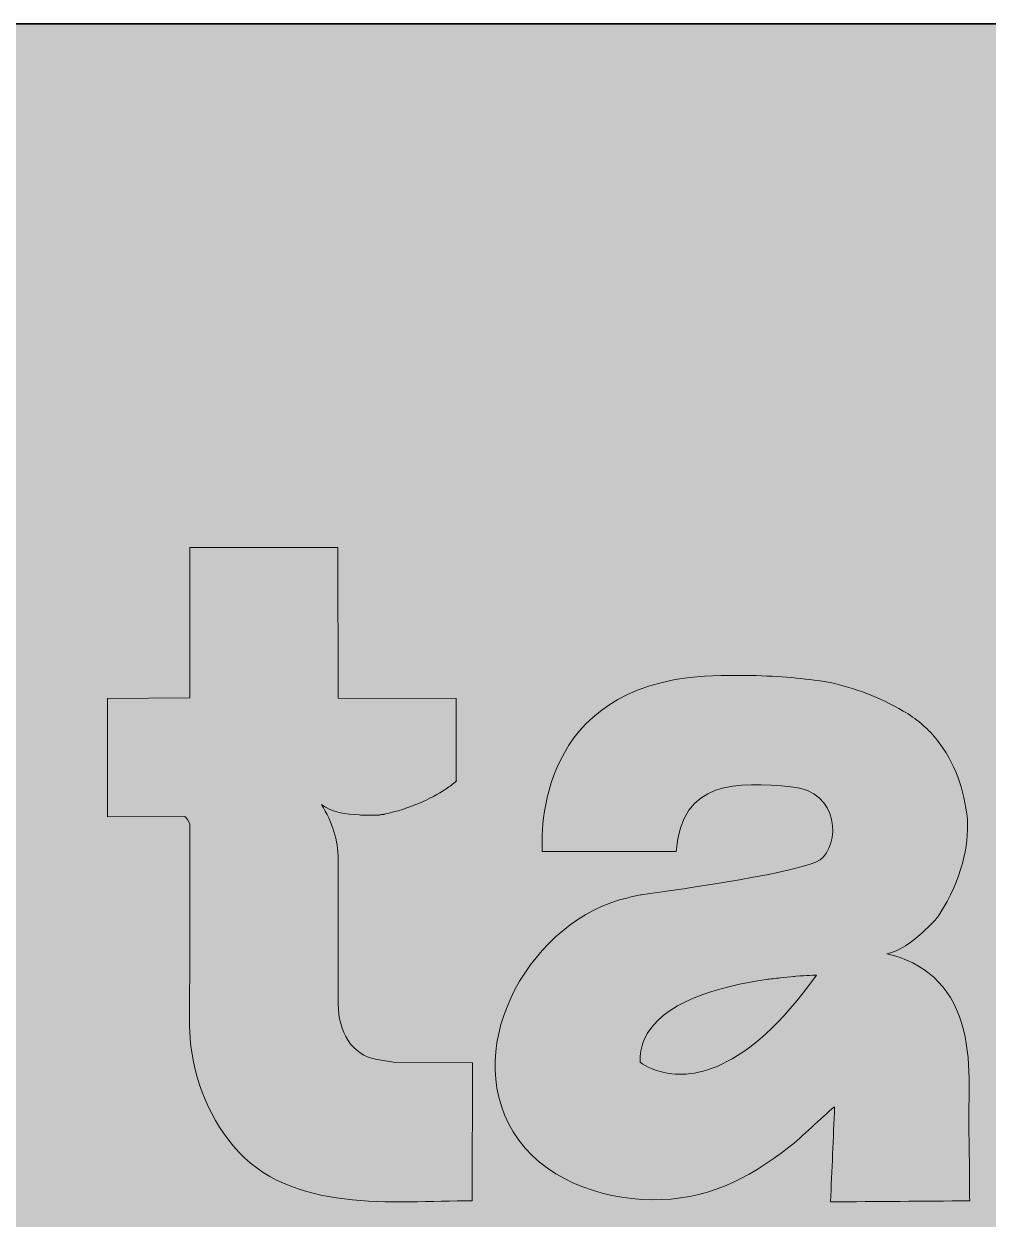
# Model space of a CAD drawing. Header units: centimetres. Extents: x -8 to 123, y -18 to 6.
# Drawn here: x 66.854 to 70.783, y -7.917 to -3.045 of the extents above; entities that cross this region are included whole.
import ezdxf

# ---------------------------------------------------------------- set-up
doc = ezdxf.new("R2010")
doc.units = ezdxf.units.CM
doc.header["$MEASUREMENT"] = 0
doc.layers.add('Layer 1', color=7, linetype='Continuous', lineweight=0)

msp = doc.modelspace()

# ---------------------------------------------------------------- hatches: boundary and pattern name
at = {"layer": 'Layer 1', "true_color": 0xf8f8f8, "transparency": 33554687}
h = msp.add_hatch(color=7, dxfattribs=at)
h.dxf.hatch_style = 2
h.paths.add_polyline_path([(75.8993, -10.384), (62.9248, -10.384), (62.9248, -3.0446), (75.8993, -3.0446)])
h = msp.add_hatch(color=7, dxfattribs=at)
h.dxf.hatch_style = 2
edge = h.paths.add_edge_path()
edge.add_spline(control_points=[(68.2929, -7.2665), (68.188, -7.2499), (68.135, -7.1514), (68.1343, -7.0409), (68.1343, -7.0409), (68.1343, -6.4491), (68.1343, -6.4491), (68.1343, -6.3739), (68.1111, -6.2994), (68.066, -6.2275), (68.1091, -6.2594), (68.1655, -6.2661), (68.2199, -6.2694), (68.2265, -6.2701), (68.2351, -6.2707), (68.2431, -6.2701), (68.2524, -6.2707), (68.2604, -6.2707), (68.2683, -6.2707), (68.2796, -6.2714), (68.2895, -6.2707), (68.2975, -6.2701), (68.3002, -6.2701), (68.3021, -6.2701), (68.3041, -6.2694), (68.3088, -6.2687), (68.3134, -6.2681), (68.3181, -6.2674), (68.3194, -6.2674), (68.3207, -6.2674), (68.322, -6.2667), (68.4269, -6.2434), (68.5091, -6.2068), (68.5742, -6.1629), (68.5887, -6.1529), (68.6027, -6.1429), (68.6153, -6.1323), (68.6159, -6.1316), (68.6159, -6.1316), (68.6166, -6.131), (68.6166, -6.131), (68.6153, -6.131), (68.6153, -6.131), (68.6153, -6.131), (68.6153, -5.7948), (68.6153, -5.7948), (68.6153, -5.7948), (68.1343, -5.7935), (68.1343, -5.7935), (68.1343, -5.7935), (68.133, -5.1791), (68.133, -5.1791), (68.133, -5.1791), (67.5299, -5.1791), (67.5299, -5.1791), (67.5299, -5.1791), (67.5293, -5.7928), (67.5293, -5.7928), (67.5293, -5.7928), (67.1936, -5.7955), (67.1936, -5.7955), (67.1936, -5.7955), (67.1942, -6.2767), (67.1942, -6.2767), (67.1942, -6.2767), (67.5094, -6.2761), (67.5094, -6.2761), (67.5173, -6.2814), (67.5253, -6.2934), (67.5299, -6.3067), (67.5299, -6.4994), (67.5299, -6.6921), (67.5299, -6.8848), (67.5299, -6.973), (67.5256, -7.0625), (67.5293, -7.1505), (67.5363, -7.3187), (67.5987, -7.4898), (67.7071, -7.6193), (67.9393, -7.8969), (68.3572, -7.8429), (68.6803, -7.8429), (68.6803, -7.8429), (68.6816, -7.2798), (68.6816, -7.2798), (68.6816, -7.2798), (68.3678, -7.2785), (68.3678, -7.2785), (68.3678, -7.2785), (68.2929, -7.2665), (68.2929, -7.2665)], knot_values=[0, 0, 0, 0, 1, 1, 1, 2, 2, 2, 3, 3, 3, 4, 4, 4, 5, 5, 5, 6, 6, 6, 7, 7, 7, 8, 8, 8, 9, 9, 9, 10, 10, 10, 11, 11, 11, 12, 12, 12, 13, 13, 13, 14, 14, 14, 15, 15, 15, 16, 16, 16, 17, 17, 17, 18, 18, 18, 19, 19, 19, 20, 20, 20, 21, 21, 21, 22, 22, 22, 23, 23, 23, 24, 24, 24, 25, 25, 25, 26, 26, 26, 27, 27, 27, 28, 28, 28, 29, 29, 29, 30, 30, 30, 30], degree=3, periodic=0)
h = msp.add_hatch(color=7, dxfattribs=at)
h.dxf.hatch_style = 2
edge = h.paths.add_edge_path()
edge.add_spline(control_points=[(69.4459, -7.3158), (69.3935, -7.3011), (69.3643, -7.2778), (69.3643, -7.2778), (69.3636, -7.2452), (69.3689, -7.2159), (69.3795, -7.1893), (69.4439, -7.0315), (69.6947, -6.967), (69.8784, -6.9404), (69.8963, -6.9384), (69.9156, -6.9364), (69.9362, -6.9337), (69.9554, -6.931), (69.9733, -6.929), (69.9892, -6.9284), (69.9925, -6.9277), (69.9959, -6.9277), (69.9998, -6.927), (70.0224, -6.9257), (70.041, -6.9244), (70.0549, -6.9237), (70.0728, -6.9224), (70.0834, -6.9224), (70.0834, -6.9224), (69.7909, -7.3344), (69.5607, -7.3477), (69.4459, -7.3158)], knot_values=[0, 0, 0, 0, 1, 1, 1, 2, 2, 2, 3, 3, 3, 4, 4, 4, 5, 5, 5, 6, 6, 6, 7, 7, 7, 8, 8, 8, 9, 9, 9, 9], degree=3, periodic=0)
edge = h.paths.add_edge_path()
edge.add_spline(control_points=[(70.7077, -7.8429), (70.7064, -7.7524), (70.707, -7.6652), (70.7044, -7.5734), (70.7004, -7.4203), (70.7203, -7.2678), (70.6745, -7.1168), (70.6288, -6.9657), (70.5226, -6.8698), (70.3694, -6.8352), (70.4224, -6.8272), (70.4715, -6.7873), (70.5127, -6.7513), (70.518, -6.7467), (70.5239, -6.7413), (70.5293, -6.7353), (70.5366, -6.7287), (70.5425, -6.7234), (70.5478, -6.718), (70.5564, -6.71), (70.5624, -6.7027), (70.5677, -6.6967), (70.5697, -6.6947), (70.571, -6.6934), (70.5724, -6.6914), (70.575, -6.6874), (70.5777, -6.6841), (70.581, -6.6801), (70.5817, -6.6788), (70.5823, -6.6781), (70.583, -6.6768), (70.6772, -6.529), (70.7037, -6.3972), (70.6984, -6.2874), (70.6852, -6.1662), (70.6473, -6.0537), (70.5744, -5.9639), (70.573, -5.9619), (70.5717, -5.9606), (70.5697, -5.9579), (70.5339, -5.9146), (70.4901, -5.8767), (70.437, -5.8461), (70.3415, -5.7902), (70.242, -5.7522), (70.1392, -5.7296), (70.0556, -5.7156), (69.9561, -5.705), (69.8373, -5.7016), (69.7922, -5.701), (69.7444, -5.7003), (69.6933, -5.701), (68.9702, -5.7104), (68.9596, -6.2918), (68.9659, -6.419), (68.9659, -6.419), (69.5122, -6.419), (69.5122, -6.419), (69.5316, -6.1244), (69.764, -6.1354), (69.9793, -6.1543), (70.1826, -6.172), (70.1783, -6.3945), (70.098, -6.4525), (70.0304, -6.501), (69.5308, -6.5729), (69.3703, -6.5949), (69.3689, -6.5949), (69.3676, -6.5949), (69.3663, -6.5956), (69.3497, -6.5996), (69.3324, -6.6029), (69.3159, -6.6069), (68.9304, -6.6934), (68.6279, -7.2006), (68.8475, -7.5614), (68.9642, -7.7524), (69.1978, -7.835), (69.412, -7.8383), (69.6303, -7.8416), (69.7975, -7.7577), (69.9713, -7.624), (70.0244, -7.5834), (70.1007, -7.5048), (70.1571, -7.4589), (70.1524, -7.5867), (70.1458, -7.7178), (70.1405, -7.8469), (70.3296, -7.8456), (70.5186, -7.8443), (70.7077, -7.8429)], knot_values=[0, 0, 0, 0, 1, 1, 1, 2, 2, 2, 3, 3, 3, 4, 4, 4, 5, 5, 5, 6, 6, 6, 7, 7, 7, 8, 8, 8, 9, 9, 9, 10, 10, 10, 11, 11, 11, 12, 12, 12, 13, 13, 13, 14, 14, 14, 15, 15, 15, 16, 16, 16, 17, 17, 17, 18, 18, 18, 19, 19, 19, 20, 20, 20, 21, 21, 21, 22, 22, 22, 23, 23, 23, 24, 24, 24, 25, 25, 25, 26, 26, 26, 27, 27, 27, 28, 28, 28, 29, 29, 29, 30, 30, 30, 30], degree=3, periodic=0)

# ---------------------------------------------------------------- linework, layer by layer
at = {"layer": 'Layer 1', "color": 18, "lineweight": 35, "true_color": 0x000000}
msp.add_lwpolyline([(75.8993, -10.384), (62.9248, -10.384), (62.9248, -3.0446), (75.8993, -3.0446)], close=True, dxfattribs=at)
at = {"layer": 'Layer 1'}
for points, knots in [([(68.2929, -7.2665), (68.188, -7.2499), (68.135, -7.1514), (68.1343, -7.0409), (68.1343, -7.0409), (68.1343, -6.4491), (68.1343, -6.4491), (68.1343, -6.3739), (68.1111, -6.2994), (68.066, -6.2275), (68.1091, -6.2594), (68.1655, -6.2661), (68.2199, -6.2694), (68.2265, -6.2701), (68.2351, -6.2707), (68.2431, -6.2701), (68.2524, -6.2707), (68.2604, -6.2707), (68.2683, -6.2707), (68.2796, -6.2714), (68.2895, -6.2707), (68.2975, -6.2701), (68.3002, -6.2701), (68.3021, -6.2701), (68.3041, -6.2694), (68.3088, -6.2687), (68.3134, -6.2681), (68.3181, -6.2674), (68.3194, -6.2674), (68.3207, -6.2674), (68.322, -6.2667), (68.4269, -6.2434), (68.5091, -6.2068), (68.5742, -6.1629), (68.5887, -6.1529), (68.6027, -6.1429), (68.6153, -6.1323), (68.6159, -6.1316), (68.6159, -6.1316), (68.6166, -6.131), (68.6166, -6.131), (68.6153, -6.131), (68.6153, -6.131), (68.6153, -6.131), (68.6153, -5.7948), (68.6153, -5.7948), (68.6153, -5.7948), (68.1343, -5.7935), (68.1343, -5.7935), (68.1343, -5.7935), (68.133, -5.1791), (68.133, -5.1791), (68.133, -5.1791), (67.5299, -5.1791), (67.5299, -5.1791), (67.5299, -5.1791), (67.5293, -5.7928), (67.5293, -5.7928), (67.5293, -5.7928), (67.1936, -5.7955), (67.1936, -5.7955), (67.1936, -5.7955), (67.1942, -6.2767), (67.1942, -6.2767), (67.1942, -6.2767), (67.5094, -6.2761), (67.5094, -6.2761), (67.5173, -6.2814), (67.5253, -6.2934), (67.5299, -6.3067), (67.5299, -6.4994), (67.5299, -6.6921), (67.5299, -6.8848), (67.5299, -6.973), (67.5256, -7.0625), (67.5293, -7.1505), (67.5363, -7.3187), (67.5987, -7.4898), (67.7071, -7.6193), (67.9393, -7.8969), (68.3572, -7.8429), (68.6803, -7.8429), (68.6803, -7.8429), (68.6816, -7.2798), (68.6816, -7.2798), (68.6816, -7.2798), (68.3678, -7.2785), (68.3678, -7.2785), (68.3678, -7.2785), (68.2929, -7.2665), (68.2929, -7.2665)], [0, 0, 0, 0, 1, 1, 1, 2, 2, 2, 3, 3, 3, 4, 4, 4, 5, 5, 5, 6, 6, 6, 7, 7, 7, 8, 8, 8, 9, 9, 9, 10, 10, 10, 11, 11, 11, 12, 12, 12, 13, 13, 13, 14, 14, 14, 15, 15, 15, 16, 16, 16, 17, 17, 17, 18, 18, 18, 19, 19, 19, 20, 20, 20, 21, 21, 21, 22, 22, 22, 23, 23, 23, 24, 24, 24, 25, 25, 25, 26, 26, 26, 27, 27, 27, 28, 28, 28, 29, 29, 29, 30, 30, 30, 30]), ([(70.7077, -7.8429), (70.7064, -7.7524), (70.707, -7.6652), (70.7044, -7.5734), (70.7004, -7.4203), (70.7203, -7.2678), (70.6745, -7.1168), (70.6288, -6.9657), (70.5226, -6.8698), (70.3694, -6.8352), (70.4224, -6.8272), (70.4715, -6.7873), (70.5127, -6.7513), (70.518, -6.7467), (70.5239, -6.7413), (70.5293, -6.7353), (70.5366, -6.7287), (70.5425, -6.7234), (70.5478, -6.718), (70.5564, -6.71), (70.5624, -6.7027), (70.5677, -6.6967), (70.5697, -6.6947), (70.571, -6.6934), (70.5724, -6.6914), (70.575, -6.6874), (70.5777, -6.6841), (70.581, -6.6801), (70.5817, -6.6788), (70.5823, -6.6781), (70.583, -6.6768), (70.6772, -6.529), (70.7037, -6.3972), (70.6984, -6.2874), (70.6852, -6.1662), (70.6473, -6.0537), (70.5744, -5.9639), (70.573, -5.9619), (70.5717, -5.9606), (70.5697, -5.9579), (70.5339, -5.9146), (70.4901, -5.8767), (70.437, -5.8461), (70.3415, -5.7902), (70.242, -5.7522), (70.1392, -5.7296), (70.0556, -5.7156), (69.9561, -5.705), (69.8373, -5.7016), (69.7922, -5.701), (69.7444, -5.7003), (69.6933, -5.701), (68.9702, -5.7104), (68.9596, -6.2918), (68.9659, -6.419), (68.9659, -6.419), (69.5122, -6.419), (69.5122, -6.419), (69.5316, -6.1244), (69.764, -6.1354), (69.9793, -6.1543), (70.1826, -6.172), (70.1783, -6.3945), (70.098, -6.4525), (70.0304, -6.501), (69.5308, -6.5729), (69.3703, -6.5949), (69.3689, -6.5949), (69.3676, -6.5949), (69.3663, -6.5956), (69.3497, -6.5996), (69.3324, -6.6029), (69.3159, -6.6069), (68.9304, -6.6934), (68.6279, -7.2006), (68.8475, -7.5614), (68.9642, -7.7524), (69.1978, -7.835), (69.412, -7.8383), (69.6303, -7.8416), (69.7975, -7.7577), (69.9713, -7.624), (70.0244, -7.5834), (70.1007, -7.5048), (70.1571, -7.4589), (70.1524, -7.5867), (70.1458, -7.7178), (70.1405, -7.8469), (70.3296, -7.8456), (70.5186, -7.8443), (70.7077, -7.8429)], [0, 0, 0, 0, 1, 1, 1, 2, 2, 2, 3, 3, 3, 4, 4, 4, 5, 5, 5, 6, 6, 6, 7, 7, 7, 8, 8, 8, 9, 9, 9, 10, 10, 10, 11, 11, 11, 12, 12, 12, 13, 13, 13, 14, 14, 14, 15, 15, 15, 16, 16, 16, 17, 17, 17, 18, 18, 18, 19, 19, 19, 20, 20, 20, 21, 21, 21, 22, 22, 22, 23, 23, 23, 24, 24, 24, 25, 25, 25, 26, 26, 26, 27, 27, 27, 28, 28, 28, 29, 29, 29, 30, 30, 30, 30]), ([(69.4459, -7.3158), (69.3935, -7.3011), (69.3643, -7.2778), (69.3643, -7.2778), (69.3636, -7.2452), (69.3689, -7.2159), (69.3795, -7.1893), (69.4439, -7.0315), (69.6947, -6.967), (69.8784, -6.9404), (69.8963, -6.9384), (69.9156, -6.9364), (69.9362, -6.9337), (69.9554, -6.931), (69.9733, -6.929), (69.9892, -6.9284), (69.9925, -6.9277), (69.9959, -6.9277), (69.9998, -6.927), (70.0224, -6.9257), (70.041, -6.9244), (70.0549, -6.9237), (70.0728, -6.9224), (70.0834, -6.9224), (70.0834, -6.9224), (69.7909, -7.3344), (69.5607, -7.3477), (69.4459, -7.3158)], [0, 0, 0, 0, 1, 1, 1, 2, 2, 2, 3, 3, 3, 4, 4, 4, 5, 5, 5, 6, 6, 6, 7, 7, 7, 8, 8, 8, 9, 9, 9, 9])]:
    msp.add_open_spline(points, degree=3, knots=knots, dxfattribs=at)

doc.saveas('drawing.dxf')
